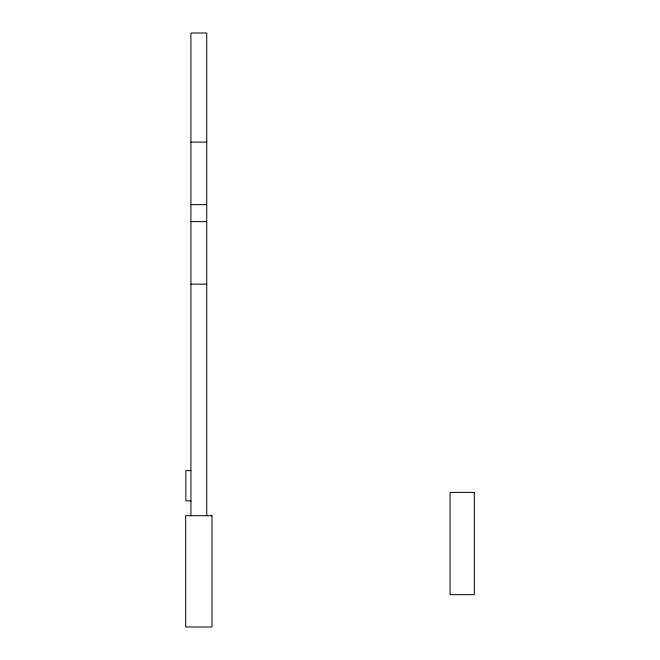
<?xml version="1.0" encoding="UTF-8"?>
<svg xmlns="http://www.w3.org/2000/svg" width="660" height="660" viewBox="0 0 660 660"><rect width="100%" height="100%" fill="white"/><g stroke="black" fill="none" stroke-linecap="round" stroke-linejoin="round"><path stroke-width="0.99" d="M190.93 142.114L206.745 142.114M190.93 204.649L206.745 204.649M190.93 221.62L206.745 221.62M190.93 284.155L206.745 284.155M190.93 470.613L185.839 470.613L185.839 500.915L190.93 500.915M206.745 515.691L206.745 33L190.93 33L190.93 515.691M474.317 492.409L450.07 492.409L450.07 594.66L474.317 594.66L474.317 492.409M211.992 515.691L185.683 515.691L185.683 627L211.992 627L211.992 515.691"/></g></svg>
